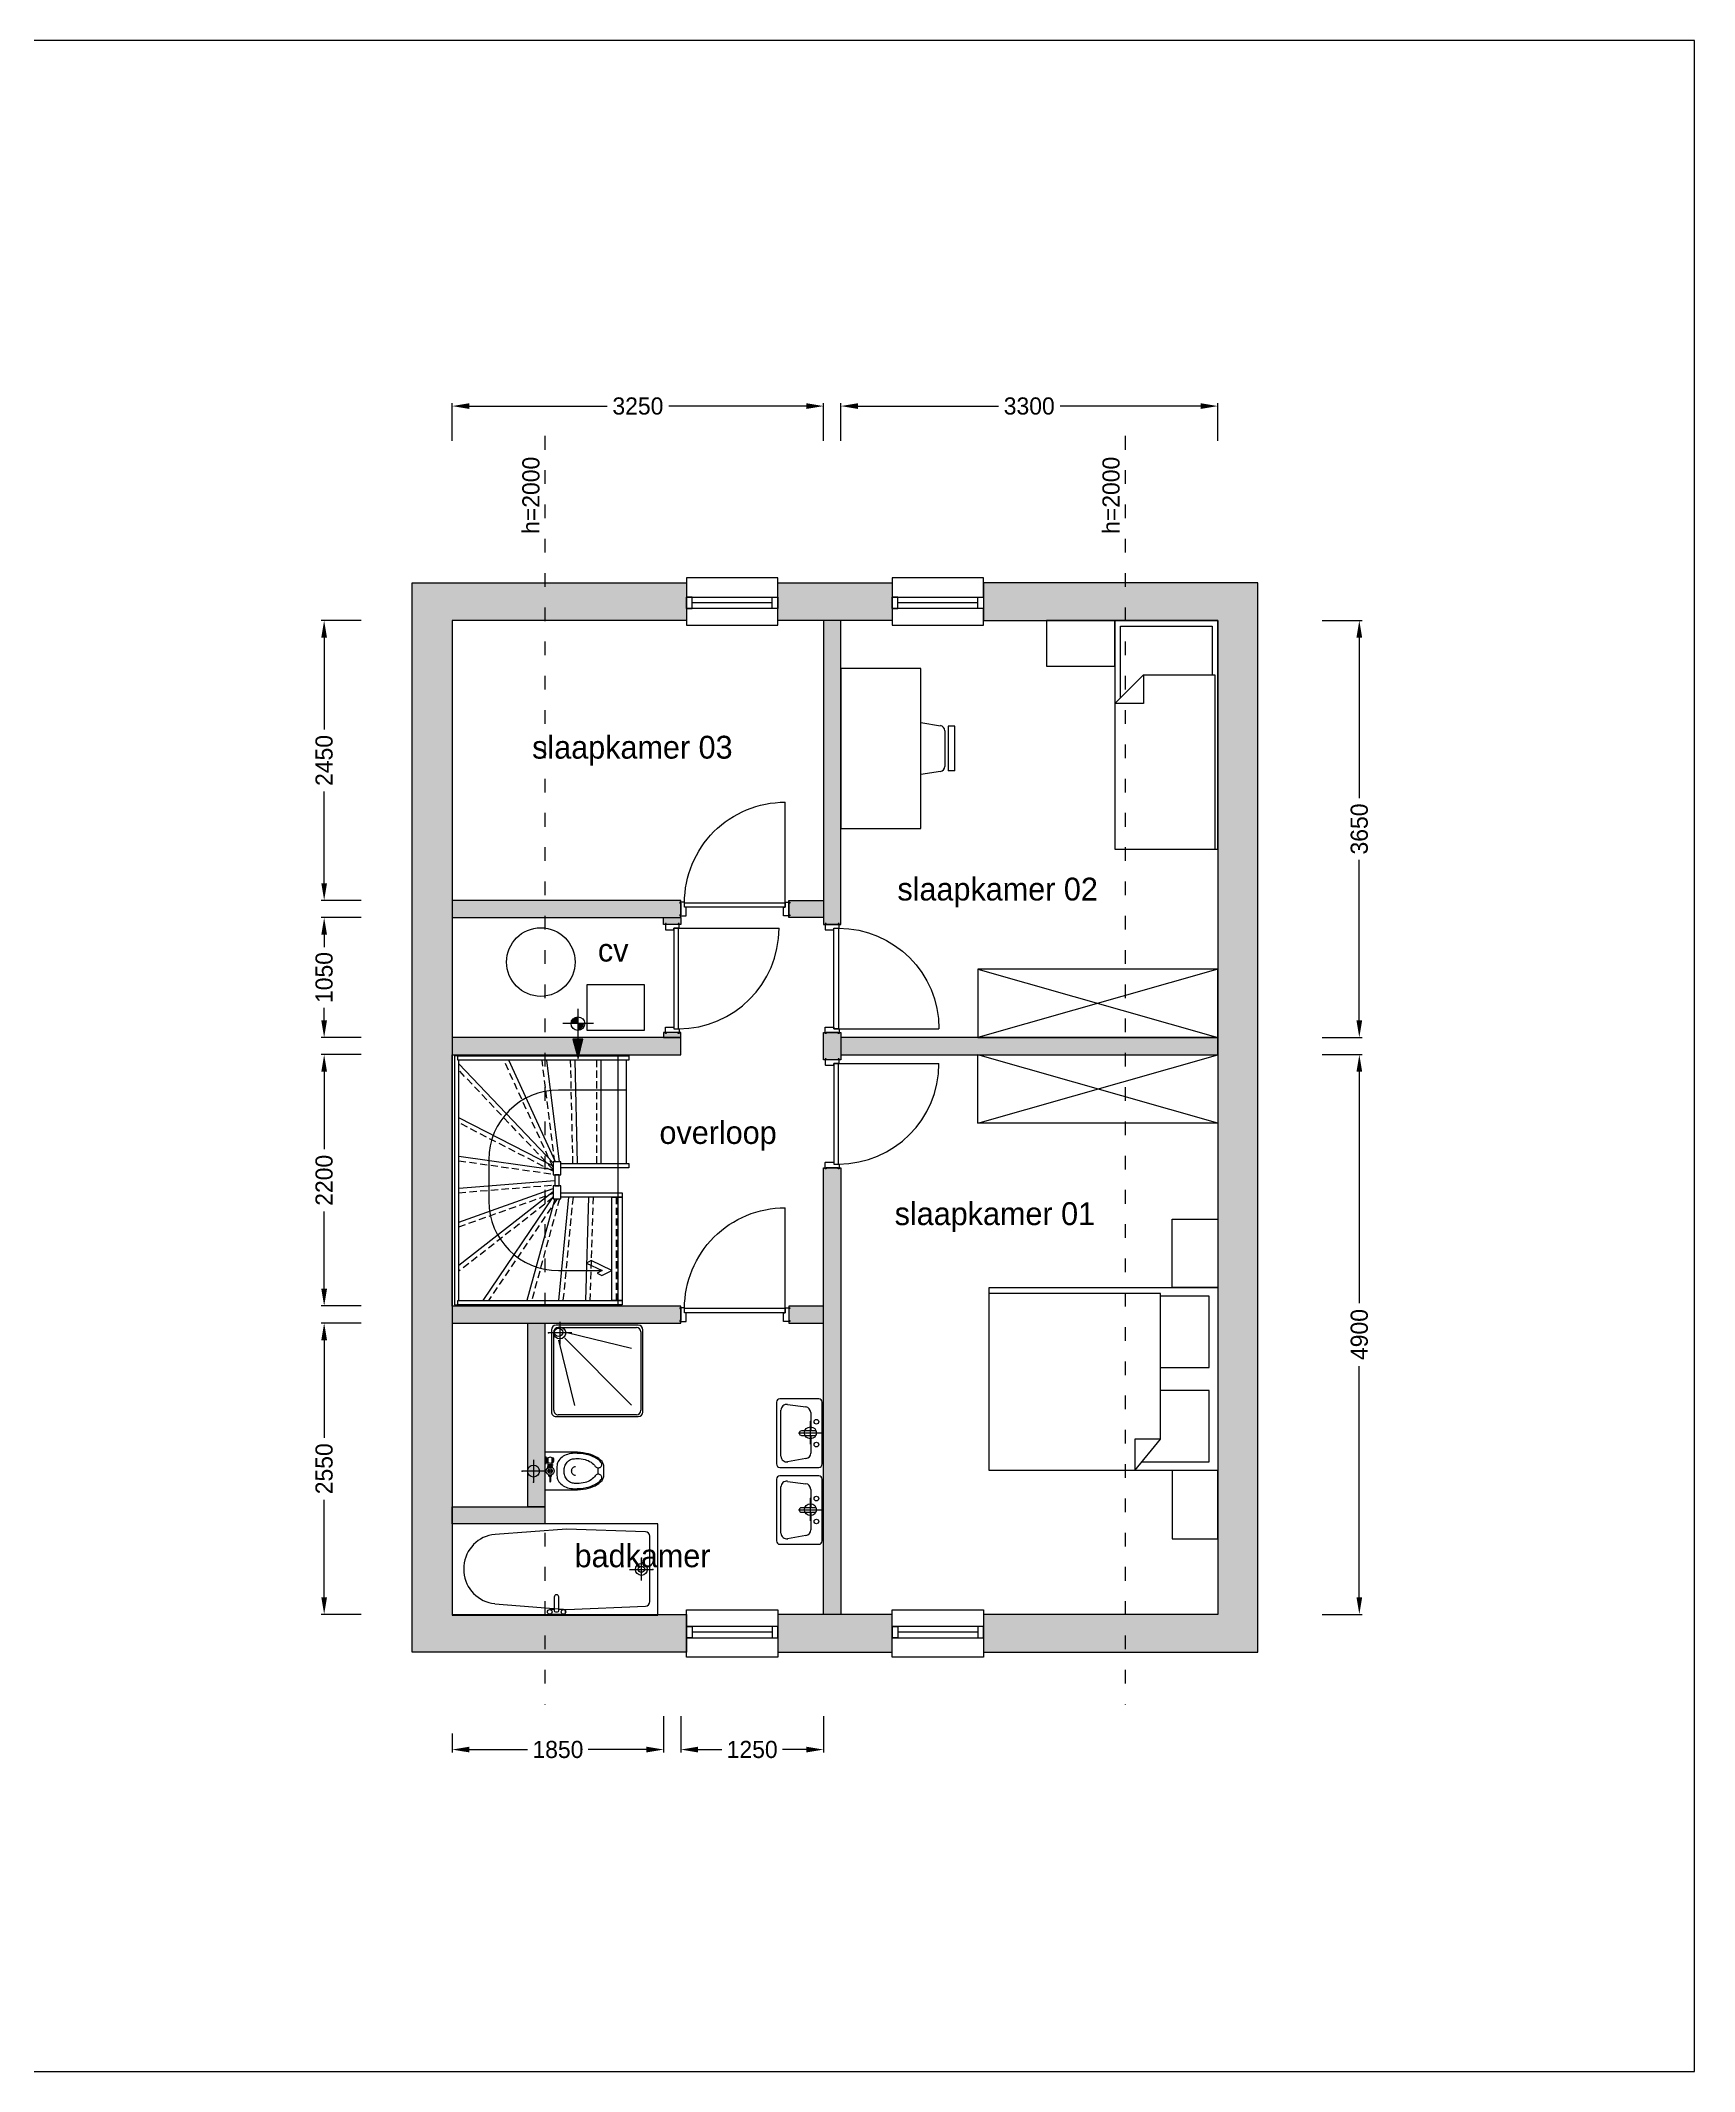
# Model space of a CAD drawing. Header units: millimetres. Extents: x 194362 to 347421, y -189721 to -131700.
# Drawn here: x 246427 to 260901, y -189721 to -171945 of the extents above; entities that cross this region are included whole.
import ezdxf

# ---------------------------------------------------------------- set-up
doc = ezdxf.new("R2010")
doc.units = ezdxf.units.MM
doc.linetypes.add('ACAD_ISO03W100', pattern=[30, 12, -18])
doc.linetypes.add('B0704', pattern=[3.75, 2.5, -1.25])
for name, color, linetype in [('26', 120, 'Continuous'), ('26A', 7, 'Continuous'), ('52', 4, 'Continuous'), ('AC24XI--_HOUT', 8, 'Continuous'), ('AI24XI--_HOUT', 1, 'Continuous'), ('AL$8A---_HULPLIJNEN', 150, 'Continuous'), ('binnendeurkozijn', 1, 'Continuous'), ('CONTROL_POINTS', 140, 'Continuous'), ('interieur', 5, 'Continuous'), ('KOZIJN', 1, 'Continuous'), ('MAATLIJN', 5, 'Continuous'), ('sanitair', 111, 'Continuous'), ('streep', 5, 'ACAD_ISO03W100'), ('text', 7, 'Continuous'), ('wand', 2, 'Continuous'), ('zicht', 5, 'Continuous')]:
    doc.layers.add(name, color=color, linetype=linetype)
doc.styles.add('maat-klein', font='LSANS.TTF', dxfattribs={"height": 150})
doc.styles.get("Standard").update_dxf_attribs({"font": 'LSANS.TTF', "height": 20})
doc.dimstyles.new('maat-klein', dxfattribs={"dimtxt": 2.5, "dimasz": 150, "dimexe": 25, "dimexo": 25, "dimgap": 25, "dimtad": 0, "dimdec": 4, "dimtxsty": 'maat-klein', "dimcen": 150, "dimclrd": 256, "dimclre": 256, "dimclrt": 256, "dimadec": 0, "dimazin": 1, "dimtfac": 1, "dimtdec": 4, "dimtmove": 0, "dimatfit": 3, "dimfxl": 1, "dimlwd": -1, "dimlwe": -1, "dimarcsym": 0})

# ---------------------------------------------------------------- blocks, each defined once
blk = doc.blocks.new('AU-710-BAZ')
at = {"layer": 'AC24XI--_HOUT'}
for p, q in [((-920, -320), (-1280, -320)), ((-1890, -930), (-1890, -1313)), ((-310, -1526), (-310, -930))]:
    blk.add_line(p, q, dxfattribs=at)
blk.add_lwpolyline([(-1912, -1267), (-1933, -1309), (-1890, -1398), (-1803, -1216), (-1824, -1174), (-1890, -1313), (-1912, -1267)], dxfattribs=at)
for centre, start, end in [((-1280, -930), 90, 180), ((-920, -930), 0, 90)]:
    blk.add_arc(centre, 610, start, end, dxfattribs=at)
at = {"layer": 'AI24XI--_HOUT', "linetype": 'Continuous'}
for points in [[(-48, -58), (-48, -48), (-10, -48), (-10, -20), (-2190, -20), (-2190, -48), (-2152, -48), (-2152, -58)], [(-2190, -48), (-2152, -48), (-2152, -1488), (-2190, -1488)], [(-10, -1546), (-48, -1546), (-48, -48), (-10, -48)], [(-1262, -950), (-1148, -950), (-1148, -883), (-1262, -883)], [(-1052, -950), (-938, -950), (-938, -883), (-1052, -883)], [(-1210, -1488), (-1248, -1488), (-1248, -950), (-1210, -950)], [(-1148, -936), (-1052, -936), (-1052, -898), (-1148, -898)], [(-990, -950), (-952, -950), (-952, -1546), (-990, -1546)], [(-2152, -1398), (-1248, -1398), (-1248, -1488), (-2152, -1488)]]:
    blk.add_lwpolyline(points, close=True, dxfattribs=at)
at = {"layer": 'AI24XI--_HOUT', "linetype": 'B0704', "ltscale": 25}
for points in [[(-1251, -883), (-1896, -58)], [(-1507, -58), (-1213, -883)], [(-1208, -58), (-1140, -898)], [(-928, -58), (-1045, -883)], [(-1021, -883), (-597, -58)], [(-1006, -883), (-137, -58)], [(-1262, -918), (-2152, -317)], [(-987, -883), (-48, -451)], [(-1262, -938), (-2152, -695)], [(-938, -898), (-48, -786)], [(-1248, -1057), (-2152, -969)], [(-952, -1056), (-48, -1036)], [(-2152, -1208), (-1248, -1235)], [(-952, -1264), (-48, -1264)], [(-2152, -1438), (-1248, -1438)], [(-2152, -1450), (-1248, -1450)]]:
    blk.add_lwpolyline(points, dxfattribs=at)
at = {"layer": 'AI24XI--_HOUT', "linetype": 'Continuous'}
for points in [[(-1200, -883), (-1845, -58)], [(-1465, -58), (-1170, -883)], [(-1168, -58), (-1100, -898)], [(-888, -58), (-1005, -883)], [(-976, -883), (-552, -58)], [(-948, -883), (-79, -58)], [(-1242, -883), (-2152, -269)], [(-938, -905), (-48, -495)], [(-1262, -897), (-2152, -654)], [(-938, -938), (-48, -827)], [(-1248, -1016), (-2152, -929)], [(-2152, -1168), (-1248, -1195)], [(-952, -1096), (-48, -1076)], [(-952, -1304), (-48, -1304)], [(-952, -1526), (-48, -1526)]]:
    blk.add_lwpolyline(points, dxfattribs=at)
at = {"layer": 'AL$8A---_HULPLIJNEN'}
blk.add_lwpolyline([(-2200, -1450), (-2200, 0), (0, 0), (0, -1450)], close=True, dxfattribs=at)
blk = doc.blocks.new('kozijn binnendeur120x56')
at = {"layer": 'binnendeurkozijn'}
blk.add_lwpolyline([(-8, 8), (-8, -46), (-6, -48), (65, -48), (67, -46), (67, -33), (110, -33), (112, -31), (112, 8), (104, 8), (104, 0), (0, 0), (0, 8)], close=True, dxfattribs=at)
blk = doc.blocks.new('kozijn-bd-dagm850')
at = {"layer": 'binnendeurkozijn'}
blk.add_line((55, -33), (935, -33), dxfattribs=at)
blk.add_lwpolyline([(15, -913), (55, -913), (55, -33), (15, -33)], close=True, dxfattribs=at)
blk.add_arc((55, -33), 880, 270, 0, dxfattribs=at)
blk.add_blockref('kozijn binnendeur120x56', (-52, 0))
at = {"xscale": -1, "rotation": 180}
blk.add_blockref('kozijn binnendeur120x56', (-52, -946), dxfattribs=at)
blk = doc.blocks.new('AFVOER')
at = {"layer": '52'}
for p, q in [((-98, 0), (98, 0)), ((-1, 104), (-1, -99))]:
    blk.add_line(p, q, dxfattribs=at)
blk.add_circle((0, 0), 52, dxfattribs=at)
at = {"layer": 'CONTROL_POINTS'}
for p in [(0, 0), (98, 0), (-1, -99)]:
    blk.add_point(p, dxfattribs=at)
blk = doc.blocks.new('74DOUCHE')
at = {"layer": '26'}
for p, q in [((12, 765), (12, 45)), ((31, 65), (31, 748)), ((772, 805), (52, 805)), ((71, 788), (756, 788)), ((796, 748), (796, 65)), ((812, 45), (812, 765)), ((76, 143), (212, 707)), ((124, 121), (711, 707)), ((143, 66), (714, 207)), ((52, 5), (772, 5)), ((756, 25), (71, 25))]:
    blk.add_line(p, q, dxfattribs=at)
blk.add_circle((74, 67), 36.3, dxfattribs=at)
for centre, start, end in [((52, 765), 90, 180), ((71, 748), 90, 180), ((756, 748), 0, 90), ((772, 765), 0, 90), ((52, 45), 180, 270), ((71, 65), 180, 270), ((756, 65), 270, 0), ((772, 45), 270, 0)]:
    blk.add_arc(centre, 40, start, end, dxfattribs=at)
at = {"layer": '26A'}
blk.add_blockref('AFVOER', (79, 78), dxfattribs=at)
blk = doc.blocks.new('74WASBAK')
at = {"layer": '26'}
for p, q in [((0, 371), (0, 31)), ((570, 401), (30, 401)), ((98, 361), (502, 361)), ((600, 31), (600, 371)), ((77, 143), (49, 303)), ((280, 181), (280, 61)), ((302, 201), (300, 201)), ((320, 61), (320, 183)), ((551, 305), (530, 145)), ((30, 1), (570, 1)), ((280, 101), (126, 101)), ((290, 51), (310, 51)), ((481, 101), (320, 101))]:
    blk.add_line(p, q, dxfattribs=at)
for centre in [(200, 51), (400, 51)]:
    blk.add_circle(centre, 20, dxfattribs=at)
for centre, radius, start, end in [((30, 371), 30, 90, 180), ((98, 311), 50, 90, 189.9102), ((502, 311), 50, 352.5549, 90), ((570, 371), 30, 0, 90), ((300, 181), 20, 90, 180), ((302, 183), 18, 0, 90), ((30, 31), 30, 180, 270), ((126, 151), 50, 189.9102, 270), ((290, 61), 10, 180, 270), ((310, 61), 10, 270, 0), ((481, 151), 50, 270, 352.5549), ((570, 31), 30, 270, 0)]:
    blk.add_arc(centre, radius, start, end, dxfattribs=at)
at = {"layer": '26A'}
blk.add_blockref('AFVOER', (303, 103), dxfattribs=at)
blk = doc.blocks.new('74BAD')
at = {"layer": '26'}
for p, q in [((806, 1800), (6, 1800)), ((6, 1800), (6, 0)), ((806, 0), (806, 1800)), ((406, 1700), (383, 1699)), ((437, 1698), (406, 1700)), ((107, 1429), (55, 801)), ((760, 801), (714, 1425)), ((16, 948), (16, 826)), ((35, 898), (35, 878)), ((165, 908), (45, 908)), ((56, 908), (56, 948)), ((45, 868), (167, 868)), ((55, 801), (86, 110)), ((56, 828), (56, 868)), ((185, 886), (185, 888)), ((737, 110), (760, 801)), ((6, 0), (806, 0)), ((126, 71), (697, 71))]:
    blk.add_line(p, q, dxfattribs=at)
for centre, radius in [((35, 947), 20), ((35, 827), 20), ((408, 145), 28.2)]:
    blk.add_circle(centre, radius, dxfattribs=at)
for centre, radius, start, end in [((406, 1399), 300, 94.2679, 174.3542), ((415, 1399), 300, 5.0579, 85.894), ((45, 898), 10, 90, 180), ((165, 888), 20, 0, 90), ((34, 826), 18, 180, 270), ((45, 878), 10, 180, 270), ((36, 828), 20, 270, 360), ((167, 886), 18, 270, 0), ((126, 111), 40, 182.5279, 270), ((697, 111), 40, 270, 358.072)]:
    blk.add_arc(centre, radius, start, end, dxfattribs=at)
at = {"layer": '26A'}
blk.add_blockref('AFVOER', (407, 145), dxfattribs=at)
blk = doc.blocks.new('FVALV1-P')
for p, q in [((-2.38, 0.12), (-4.62, 0.12)), ((-2.26, 0.62), (-2.26, -0.62)), ((-2.26, 0.62), (-1.64, 0.62)), ((1.44, 0.99), (1.92, 0.99)), ((1.92, 0.99), (1.92, -0.99)), ((1.92, 0.87), (2.42, 0.87)), ((2.92, 0.99), (2.42, 0.99)), ((2.42, 0.99), (2.42, -0.99)), ((2.92, 0), (2.42, 0)), ((2.92, 0.99), (2.92, -0.99)), ((2.92, 0.87), (5.75, 0.87)), ((6.25, 2.25), (3.25, 2.25)), ((3.25, 2.25), (3.25, 1.75)), ((3.75, 1.61), (3.75, 0.87)), ((3.88, 1.58), (3.88, 1.12)), ((4, 0.99), (4.5, 0.99)), ((4.62, 1.5), (4.62, 1.12)), ((4.88, 1.5), (4.88, 1.12)), ((5, 0.99), (5.5, 0.99)), ((5.62, 1.58), (5.62, 1.12)), ((5.75, 1.61), (5.75, 0.87)), ((6.25, 2.25), (6.25, 1.75)), ((-2.38, -0.13), (-4.62, -0.13)), ((-2.26, -0.62), (-1.64, -0.62)), ((1.44, -0.99), (1.92, -0.99)), ((1.92, -0.87), (2.42, -0.87)), ((2.92, -0.99), (2.42, -0.99)), ((2.92, -0.87), (5.75, -0.87)), ((3.75, -0.87), (3.75, -1.37)), ((3.88, -1.24), (3.88, -1.43)), ((4, -1.12), (4.5, -1.12)), ((4.62, -1.24), (4.62, -1.61)), ((4.88, -1.24), (4.88, -1.61)), ((5, -1.12), (5.5, -1.12)), ((5.62, -1.24), (5.62, -1.43)), ((5.75, -0.87), (5.75, -1.37))]:
    blk.add_line(p, q)
blk.add_lwpolyline([(1, 0), (0.5, 0.87), (-0.5, 0.87), (-1, 0), (-0.5, -0.87), (0.5, -0.87)], close=True)
for radius in [1.75, 1, 0.342]:
    blk.add_circle((0, 0), radius)
for centre, radius, start, end in [((-4.62, 0), 0.125, 90, 270), ((-2.38, 0.25), 0.125, 270, 0), ((4.75, 6.13), 4.63, 251.07536, 288.92464), ((5.12, 0), 1.63, 147.79577, 212.20423), ((4, 1.12), 0.125, 180, 270), ((4.5, 1.12), 0.125, 270, 0), ((5, 1.12), 0.125, 180, 270), ((5.5, 1.12), 0.125, 270, 0), ((4.38, 0), 1.62, 327.79517, 32.20483), ((-2.38, -0.25), 0.125, 0, 90), ((4.75, 0.51), 2.12, 241.92751, 298.07249), ((4, -1.24), 0.125, 90, 180), ((4.5, -1.24), 0.125, 0, 90), ((5, -1.24), 0.125, 90, 180), ((5.5, -1.24), 0.125, 0, 90)]:
    blk.add_arc(centre, radius, start, end)
blk = doc.blocks.new('WC-F1-P')
blk.add_line((-1.35, -23.32), (1.35, -23.32))
for points in [[(-8.25, -12.88, 0.049648), (-7.73, -18.09, 0.06346), (-6.42, -21.98, 0.103485), (-4.1, -24.97, 0.178458), (-2, -25.75), (2, -25.75, 0.178458), (4.1, -24.97, 0.103485), (6.42, -21.98, 0.06346), (7.73, -18.09, 0.049648), (8.25, -12.88), (8.25, 0), (-8.25, 0)], [(3.78, -24.59, 0.103485), (5.97, -21.76, 0.06346), (7.24, -17.99, 0.049648), (7.75, -12.88, 0.075858), (7.29, -9.87, 0.086069), (6.07, -7.49, 0.105985), (4.11, -5.79, 0.126201), (2, -5.25), (-2, -5.25, 0.126201), (-4.11, -5.79, 0.105985), (-6.07, -7.49, 0.086069), (-7.29, -9.87, 0.075858), (-7.75, -12.88, 0.049648), (-7.24, -17.99, 0.06346), (-5.97, -21.76, 0.103485), (-3.78, -24.59, 0.097511), (-3.21, -24.83, 0.09808), (-2.6, -24.84, 0.098895), (-2.04, -24.61, 0.099479), (-1.61, -24.18, 0.099479), (-1.38, -23.62, 0.098895), (-1.38, -23.01, 0.09808), (-1.62, -22.45, 0.097511), (-2.05, -22.02, -0.102445), (-3.86, -20.17, -0.077884), (-5.02, -17.55, -0.065096), (-5.46, -14.15, -0.024284), (-5.4, -12.88, -0.115331), (-5.01, -11.19, -0.103946), (-3.82, -9.68, -0.091071), (-2.11, -8.71, -0.083675), (0, -8.35, -0.083675), (2.11, -8.71, -0.091071), (3.82, -9.68, -0.103946), (5.01, -11.19, -0.115331), (5.4, -12.88, -0.024284), (5.46, -14.15, -0.065096), (5.02, -17.55, -0.077884), (3.86, -20.17, -0.102445), (2.05, -22.02, 0.097511), (1.62, -22.45, 0.09808), (1.38, -23.01, 0.098895), (1.38, -23.62, 0.099479), (1.61, -24.18, 0.099479), (2.04, -24.61, 0.098895), (2.6, -24.84, 0.09808), (3.21, -24.83, 0.097511)]]:
    blk.add_lwpolyline(points, format="xyb", close=True)
blk.add_lwpolyline([(-2, -13.44, -0.111064), (-1.85, -12.78, -0.102841), (-1.41, -12.2, -0.093011), (-0.78, -11.83, -0.087082), (0, -11.69, -0.087082), (0.78, -11.83, -0.093011), (1.41, -12.2, -0.102841), (1.85, -12.78, -0.111064), (2, -13.44, -0.111064)], format="xyb")
blk.add_circle((0, -2.3), 1)
blk = doc.blocks.new('74-toilet3')
blk.add_blockref('AFVOER', (1, -100))
at = {"layer": 'sanitair', "xscale": 20, "yscale": 20, "zscale": 20, "rotation": 180}
for name, p in [('WC-F1-P', (0, 0)), ('FVALV1-P', (0, 46))]:
    blk.add_blockref(name, p, dxfattribs=at)
blk = doc.blocks.new('UITVOER')
at = {"color": 4, "const_width": 44.8}
for points in [[(-18, 1, 0.004124), (-18, 1, 1)], [(-18, 1, 0.412791), (4, -22, 1)], [(27, 1, 0.41081), (4, 23, 1)]]:
    blk.add_lwpolyline(points, format="xyb", dxfattribs=at)
blk.add_solid([(119, 37), (258, 4), (119, -34)])
at = {"layer": '26', "color": 4}
for p, q in [((-103, 1), (113, 1)), ((4, 116), (4, -108)), ((119, 38), (119, -35)), ((260, 4), (119, 38)), ((119, -35), (260, 4))]:
    blk.add_line(p, q, dxfattribs=at)
blk.add_circle((5, 1), 49.5, dxfattribs=at)
blk = doc.blocks.new('74CV')
at = {"layer": '26'}
blk.add_lwpolyline([(400, 500), (400, 0), (0, 0), (0, 500)], close=True, dxfattribs=at)
at = {"xscale": 1.2, "yscale": 1.2, "zscale": 1.2, "rotation": 180}
blk.add_blockref('UITVOER', (65, 581), dxfattribs=at)
blk = doc.blocks.new('2pers-bed')
at = {"layer": 'interieur'}
for p, q in [((0, 0), (0, -2000)), ((0, 0), (0, -2000)), ((1600, 0), (0, 0)), ((1600, 0), (0, 0)), ((1600, -2000), (1600, 0)), ((1600, -2000), (1600, 0)), ((75, -664), (75, -75)), ((75, -75), (700, -75)), ((700, -75), (700, -500)), ((900, -75), (1525, -75)), ((900, -500), (900, -75)), ((1525, -75), (1525, -500)), ((0, -725), (275, -500)), ((275, -500), (1550, -500)), ((275, -500), (275, -725)), ((700, -500), (900, -500)), ((1550, -500), (1550, -2000)), ((275, -725), (0, -725)), ((0, -2000), (1600, -2000)), ((0, -2000), (1600, -2000))]:
    blk.add_line(p, q, dxfattribs=at)
blk = doc.blocks.new('*D111')
at = {"layer": 'Defpoints', "color": 0, "transparency": 16777216}
for p in [(253280, -175144), (250030, -175474), (253280, -175474)]:
    blk.add_point(p, dxfattribs=at)
at = {"layer": 'MAATLIJN', "transparency": 16777216}
for p, q in [((250030, -175449), (250030, -175119)), ((250180, -175144), (251385, -175144)), ((253130, -175144), (251926, -175144)), ((253280, -175449), (253280, -175119))]:
    blk.add_line(p, q, dxfattribs=at)
for points in [[(250180, -175119), (250180, -175169), (250030, -175144)], [(253130, -175119), (253130, -175169), (253280, -175144)]]:
    blk.add_solid(points, dxfattribs=at)
at = {"layer": 'MAATLIJN', "transparency": 16777216, "insert": (251655, -175144), "char_height": 150, "attachment_point": 5, "style": 'maat-klein'}
blk.add_mtext('3250', dxfattribs=at)
blk = doc.blocks.new('*D112')
at = {"layer": 'Defpoints', "color": 0, "transparency": 16777216}
for p in [(256730, -175144), (253430, -175474), (256730, -175474)]:
    blk.add_point(p, dxfattribs=at)
at = {"layer": 'MAATLIJN', "transparency": 16777216}
for p, q in [((253430, -175449), (253430, -175119)), ((253580, -175144), (254810, -175144)), ((256580, -175144), (255351, -175144)), ((256730, -175449), (256730, -175119))]:
    blk.add_line(p, q, dxfattribs=at)
for points in [[(253580, -175119), (253580, -175169), (253430, -175144)], [(256580, -175119), (256580, -175169), (256730, -175144)]]:
    blk.add_solid(points, dxfattribs=at)
at = {"layer": 'MAATLIJN', "transparency": 16777216, "insert": (255080, -175144), "char_height": 150, "attachment_point": 5, "style": 'maat-klein'}
blk.add_mtext('3300', dxfattribs=at)
blk = doc.blocks.new('*D113')
at = {"layer": 'Defpoints', "color": 0, "transparency": 16777216}
for p in [(249259, -177021), (248909, -179471), (249259, -179471)]:
    blk.add_point(p, dxfattribs=at)
at = {"layer": 'MAATLIJN', "transparency": 16777216}
for p, q in [((249234, -177021), (248884, -177021)), ((248909, -177171), (248909, -177974)), ((248909, -179321), (248909, -178519)), ((249234, -179471), (248884, -179471))]:
    blk.add_line(p, q, dxfattribs=at)
for points in [[(248884, -177171), (248934, -177171), (248909, -177021)], [(248884, -179321), (248934, -179321), (248909, -179471)]]:
    blk.add_solid(points, dxfattribs=at)
at = {"layer": 'MAATLIJN', "transparency": 16777216, "insert": (248909, -178246), "char_height": 150, "attachment_point": 5, "rotation": 90, "style": 'maat-klein'}
blk.add_mtext('2450', dxfattribs=at)
blk = doc.blocks.new('*D114')
at = {"layer": 'Defpoints', "color": 0, "transparency": 16777216}
for p in [(249259, -180821), (248909, -183021), (249259, -183021)]:
    blk.add_point(p, dxfattribs=at)
at = {"layer": 'MAATLIJN', "transparency": 16777216}
for p, q in [((249234, -180821), (248884, -180821)), ((248909, -180971), (248909, -181649)), ((248909, -182871), (248909, -182194)), ((249234, -183021), (248884, -183021))]:
    blk.add_line(p, q, dxfattribs=at)
for points in [[(248884, -180971), (248934, -180971), (248909, -180821)], [(248884, -182871), (248934, -182871), (248909, -183021)]]:
    blk.add_solid(points, dxfattribs=at)
at = {"layer": 'MAATLIJN', "transparency": 16777216, "insert": (248909, -181921), "char_height": 150, "attachment_point": 5, "rotation": 90, "style": 'maat-klein'}
blk.add_mtext('2200', dxfattribs=at)
blk = doc.blocks.new('*D115')
at = {"layer": 'Defpoints', "color": 0, "transparency": 16777216}
for p in [(249259, -183171), (248909, -185721), (249259, -185721)]:
    blk.add_point(p, dxfattribs=at)
at = {"layer": 'MAATLIJN', "transparency": 16777216}
for p, q in [((249234, -183171), (248884, -183171)), ((248909, -183321), (248909, -184174)), ((248909, -185571), (248909, -184719)), ((249234, -185721), (248884, -185721))]:
    blk.add_line(p, q, dxfattribs=at)
for points in [[(248884, -183321), (248934, -183321), (248909, -183171)], [(248884, -185571), (248934, -185571), (248909, -185721)]]:
    blk.add_solid(points, dxfattribs=at)
at = {"layer": 'MAATLIJN', "transparency": 16777216, "insert": (248909, -184446), "char_height": 150, "attachment_point": 5, "rotation": 90, "style": 'maat-klein'}
blk.add_mtext('2550', dxfattribs=at)
blk = doc.blocks.new('*D116')
at = {"layer": 'Defpoints', "color": 0, "transparency": 16777216}
for p in [(257619, -177021), (257619, -180671), (257969, -180671)]:
    blk.add_point(p, dxfattribs=at)
at = {"layer": 'MAATLIJN', "transparency": 16777216}
for p, q in [((257644, -177021), (257994, -177021)), ((257969, -177171), (257969, -178576)), ((257969, -180521), (257969, -179117)), ((257644, -180671), (257994, -180671))]:
    blk.add_line(p, q, dxfattribs=at)
for points in [[(257944, -177171), (257994, -177171), (257969, -177021)], [(257944, -180521), (257994, -180521), (257969, -180671)]]:
    blk.add_solid(points, dxfattribs=at)
at = {"layer": 'MAATLIJN', "transparency": 16777216, "insert": (257969, -178846), "char_height": 150, "attachment_point": 5, "rotation": 90, "style": 'maat-klein'}
blk.add_mtext('3650', dxfattribs=at)
blk = doc.blocks.new('*D117')
at = {"layer": 'Defpoints', "color": 0, "transparency": 16777216}
for p in [(257619, -180821), (257619, -185721), (257969, -185721)]:
    blk.add_point(p, dxfattribs=at)
at = {"layer": 'MAATLIJN', "transparency": 16777216}
for p, q in [((257644, -180821), (257994, -180821)), ((257969, -180971), (257969, -182996)), ((257969, -185571), (257969, -183547)), ((257644, -185721), (257994, -185721))]:
    blk.add_line(p, q, dxfattribs=at)
for points in [[(257944, -180971), (257994, -180971), (257969, -180821)], [(257944, -185571), (257994, -185571), (257969, -185721)]]:
    blk.add_solid(points, dxfattribs=at)
at = {"layer": 'MAATLIJN', "transparency": 16777216, "insert": (257969, -183271), "char_height": 150, "attachment_point": 5, "rotation": 90, "style": 'maat-klein'}
blk.add_mtext('4900', dxfattribs=at)
blk = doc.blocks.new('*D118')
at = {"layer": 'Defpoints', "color": 0, "transparency": 16777216}
for p in [(252030, -186587), (253280, -186587), (252030, -186904)]:
    blk.add_point(p, dxfattribs=at)
at = {"layer": 'MAATLIJN', "transparency": 16777216}
for p, q in [((252030, -186612), (252030, -186929)), ((253280, -186612), (253280, -186929)), ((252180, -186904), (252389, -186904)), ((253130, -186904), (252921, -186904))]:
    blk.add_line(p, q, dxfattribs=at)
for points in [[(252180, -186879), (252180, -186929), (252030, -186904)], [(253130, -186879), (253130, -186929), (253280, -186904)]]:
    blk.add_solid(points, dxfattribs=at)
at = {"layer": 'MAATLIJN', "transparency": 16777216, "insert": (252655, -186904), "char_height": 150, "attachment_point": 5, "style": 'maat-klein'}
blk.add_mtext('1250', dxfattribs=at)
blk = doc.blocks.new('*D119')
at = {"layer": 'Defpoints', "color": 0, "transparency": 16777216}
for p in [(251880, -186587), (250030, -186737), (250030, -186904)]:
    blk.add_point(p, dxfattribs=at)
at = {"layer": 'MAATLIJN', "transparency": 16777216}
for p, q in [((251880, -186612), (251880, -186929)), ((250030, -186762), (250030, -186929)), ((250180, -186904), (250689, -186904)), ((251730, -186904), (251221, -186904))]:
    blk.add_line(p, q, dxfattribs=at)
for points in [[(250180, -186879), (250180, -186929), (250030, -186904)], [(251730, -186879), (251730, -186929), (251880, -186904)]]:
    blk.add_solid(points, dxfattribs=at)
at = {"layer": 'MAATLIJN', "transparency": 16777216, "insert": (250955, -186904), "char_height": 150, "attachment_point": 5, "style": 'maat-klein'}
blk.add_mtext('1850', dxfattribs=at)
blk = doc.blocks.new('*D120')
at = {"layer": 'Defpoints', "color": 0, "transparency": 16777216}
for p in [(249259, -179621), (248909, -180671), (249259, -180671)]:
    blk.add_point(p, dxfattribs=at)
at = {"layer": 'MAATLIJN', "transparency": 16777216}
for p, q in [((249234, -179621), (248884, -179621)), ((248909, -179771), (248909, -179881)), ((248909, -180521), (248909, -180412)), ((249234, -180671), (248884, -180671))]:
    blk.add_line(p, q, dxfattribs=at)
for points in [[(248884, -179771), (248934, -179771), (248909, -179621)], [(248884, -180521), (248934, -180521), (248909, -180671)]]:
    blk.add_solid(points, dxfattribs=at)
at = {"layer": 'MAATLIJN', "transparency": 16777216, "insert": (248909, -180146), "char_height": 150, "attachment_point": 5, "rotation": 90, "style": 'maat-klein'}
blk.add_mtext('1050', dxfattribs=at)
blk = doc.blocks.new('1pers-bed')
at = {"layer": 'interieur'}
for p, q in [((0, 0), (0, -2000)), ((0, 0), (0, -2000)), ((900, 0), (0, 0)), ((900, 0), (0, 0)), ((900, -2000), (900, 0)), ((900, -2000), (900, 0)), ((50, -50), (850, -50)), ((50, -675), (50, -50)), ((850, -50), (850, -475)), ((0, -725), (250, -475)), ((250, -475), (875, -475)), ((250, -475), (250, -725)), ((875, -475), (875, -2000)), ((250, -725), (0, -725)), ((0, -2000), (900, -2000)), ((0, -2000), (900, -2000))]:
    blk.add_line(p, q, dxfattribs=at)
blk = doc.blocks.new('stoel1a')
at = {"layer": 'interieur'}
for p, q in [((423, 300), (33, 300)), ((33, 300), (33, 240)), ((33, 240), (423, 240)), ((72, 210), (384, 210)), ((423, 300), (423, 240)), ((0, 0), (28, 172)), ((428, 172), (456, 0))]:
    blk.add_line(p, q, dxfattribs=at)
for centre, start, end in [((72, 165), 90, 170.8898), ((384, 165), 9.1102, 90)]:
    blk.add_arc(centre, 45, start, end, dxfattribs=at)

msp = doc.modelspace()

# ---------------------------------------------------------------- hatches: boundary and pattern name
at = {"layer": 'wand'}
h = msp.add_hatch(color=256, dxfattribs=at)
h.dxf.hatch_style = 1
h.paths.add_polyline_path([(254680.07883, -185721.39181), (254680.07883, -186051.39181), (257080.07883, -186051.39181), (257080.07883, -176691.39181), (254680.07883, -176691.39181), (254680.07883, -177021.39181), (256730.07883, -177021.39181), (256730.07883, -185721.39181)])
h.paths.add_polyline_path([(252880.07883, -186051.39181), (253880.07883, -186051.39181), (253880.07883, -185721.39181), (252880.07883, -185721.39181)])
h.paths.add_polyline_path([(252080.07883, -185721.39181), (252080.07883, -186051.39181), (249680.07883, -186051.39181), (249680.07883, -176691.39181), (252080.07883, -176691.39181), (252080.07883, -177021.39181), (250030.07883, -177021.39181), (250030.07883, -185721.39181)])
h.paths.add_polyline_path([(252880.07883, -176691.39181), (253880.07883, -176691.39181), (253880.07883, -177021.39181), (252880.07883, -177021.39181)])
h = msp.add_hatch(color=256, dxfattribs=at)
h.dxf.hatch_style = 1
h.paths.add_polyline_path([(253280.07883, -179621.39181), (252976.07883, -179621.39181), (252976.07883, -179471.39181), (253280.07883, -179471.39181)])
h.paths.add_polyline_path([(253430.07883, -179681.39181), (253430.07883, -177021.39181), (253280.07883, -177021.39181), (253280.07883, -179681.39181)])
h.paths.add_polyline_path([(250030.07883, -179621.39181), (252030.07883, -179621.39181), (252030.07883, -179471.39181), (250030.07883, -179471.39181)])
h.paths.add_polyline_path([(252030.07883, -179621.39181), (252030.07883, -179681.39173), (251880.07883, -179681.39173), (251880.07883, -179621.39181)])
h.paths.add_polyline_path([(252030.07883, -180671.39181), (252030.07883, -180627.39173), (251880.07883, -180627.39173), (251880.07883, -180671.39181)])
h.paths.add_polyline_path([(252030.07883, -180671.39181), (251880.07883, -180671.39181)], flags=17)
h.paths.add_polyline_path([(250030.07883, -180821.39181), (252030.07883, -180821.39181), (252030.07883, -180671.39181), (250030.07883, -180671.39181)])
h.paths.add_polyline_path([(250030.07883, -183171.39181), (252030.07883, -183171.39181), (252030.07883, -183021.39181), (250030.07883, -183021.39181)])
h.paths.add_polyline_path([(250841.33422, -183171.39181), (250841.33422, -184777.81434), (250691.33422, -184777.81434), (250691.33422, -183171.39181)])
h.paths.add_polyline_path([(250030.07883, -184777.81434), (250841.33422, -184777.81434), (250841.33422, -184927.81434), (250030.07883, -184927.81434)])
h.paths.add_polyline_path([(253280.07883, -183021.39181), (252976.07883, -183021.39181), (252976.07883, -183171.39181), (253280.07883, -183171.39181)])
h.paths.add_polyline_path([(253430.07883, -181811.39181), (253430.07883, -185721.39181), (253280.07883, -185721.39181), (253280.07883, -181811.39181)])
h.paths.add_polyline_path([(253430.07883, -180821.39181), (256730.07883, -180821.39181), (256730.07883, -180671.39181), (253430.07883, -180671.39181)])
h.paths.add_polyline_path([(253430.07883, -180627.39181), (253430.07883, -180865.39181), (253280.07883, -180865.39181), (253280.07883, -180627.39181)])

# ---------------------------------------------------------------- linework, layer by layer
msp.add_lwpolyline([(229907.73406, -189720.98102), (260901.41777, -189720.98102), (260901.41777, -171944.86583), (229907.73406, -171944.86583)], close=True)
at = {"layer": '26'}
msp.add_circle((250805.30728, -180010.70794), 300, dxfattribs=at)
at = {"layer": 'interieur'}
for p, q in [((254630.07883, -180071.39181), (256730.07883, -180671.39181)), ((256730.07883, -180071.39181), (254630.07883, -180671.39181)), ((254630.07883, -181421.39181), (256730.07883, -180821.39181)), ((256730.07883, -181421.39181), (254630.07883, -180821.39181))]:
    msp.add_line(p, q, dxfattribs=at)
for points in [[(255230.07883, -177021.39181), (255230.07883, -177421.39181), (255830.07883, -177421.39181), (255830.07883, -177021.39181)], [(253430.07883, -178841.45349), (254130.07883, -178841.45349), (254130.07883, -177441.45349), (253430.07883, -177441.45349)], [(254630.07883, -180671.39181), (256730.07883, -180671.39181), (256730.07883, -180071.39181), (254630.07883, -180071.39181)], [(254630.07883, -180821.39181), (256730.07883, -180821.39181), (256730.07883, -181421.39181), (254630.07883, -181421.39181)], [(256330.07883, -182260.64873), (256730.07883, -182260.64873), (256730.07883, -182860.64873), (256330.07883, -182860.64873)], [(256330.07883, -185060.64873), (256730.07883, -185060.64873), (256730.07883, -184460.64873), (256330.07883, -184460.64873)]]:
    msp.add_lwpolyline(points, close=True, dxfattribs=at)
at = {"layer": 'KOZIJN'}
for p, q in [((252830.07883, -176866.39181), (252130.07883, -176866.39181)), ((254630.07883, -176866.39181), (253930.07883, -176866.39181)), ((252830.07883, -185876.39181), (252130.07883, -185876.39181)), ((254630.07883, -185876.39181), (253930.07883, -185876.39181))]:
    msp.add_line(p, q, dxfattribs=at)
for points in [[(252880.07883, -176916.39181), (252080.07883, -176916.39181), (252080.07883, -176816.39181), (252880.07883, -176816.39181)], [(252080.07883, -176916.39181), (252130.07883, -176916.39181), (252130.07883, -176816.39181), (252080.07883, -176816.39181)], [(252880.07883, -176916.39181), (252830.07883, -176916.39181), (252830.07883, -176816.39181), (252880.07883, -176816.39181)], [(254680.07883, -176916.39181), (253880.07883, -176916.39181), (253880.07883, -176816.39181), (254680.07883, -176816.39181)], [(253880.07883, -176916.39181), (253930.07883, -176916.39181), (253930.07883, -176816.39181), (253880.07883, -176816.39181)], [(254680.07883, -176916.39181), (254630.07883, -176916.39181), (254630.07883, -176816.39181), (254680.07883, -176816.39181)], [(252880.07883, -185826.39181), (252080.07883, -185826.39181), (252080.07883, -185926.39181), (252880.07883, -185926.39181)], [(252080.07883, -185826.39181), (252130.07883, -185826.39181), (252130.07883, -185926.39181), (252080.07883, -185926.39181)], [(252880.07883, -185826.39181), (252830.07883, -185826.39181), (252830.07883, -185926.39181), (252880.07883, -185926.39181)], [(254680.07883, -185826.39181), (253880.07883, -185826.39181), (253880.07883, -185926.39181), (254680.07883, -185926.39181)], [(253880.07883, -185826.39181), (253930.07883, -185826.39181), (253930.07883, -185926.39181), (253880.07883, -185926.39181)], [(254680.07883, -185826.39181), (254630.07883, -185826.39181), (254630.07883, -185926.39181), (254680.07883, -185926.39181)]]:
    msp.add_lwpolyline(points, close=True, dxfattribs=at)
at = {"layer": 'streep', "ltscale": 10}
for p, q in [((250841.33422, -175405.69258), (250841.33422, -186509.19568)), ((255918.82343, -175405.69258), (255918.82343, -186509.19568))]:
    msp.add_line(p, q, dxfattribs=at)
at = {"layer": 'wand'}
for points in [[(252080.07883, -185721.39181), (252080.07883, -186051.39181), (249680.07883, -186051.39181), (249680.07883, -176691.39181), (252080.07883, -176691.39181), (252080.07883, -177021.39181), (250030.07883, -177021.39181), (250030.07883, -185721.39181)], [(252880.07883, -176691.39181), (253880.07883, -176691.39181), (253880.07883, -177021.39181), (252880.07883, -177021.39181)], [(254680.07883, -185721.39181), (254680.07883, -186051.39181), (257080.07883, -186051.39181), (257080.07883, -176691.39181), (254680.07883, -176691.39181), (254680.07883, -177021.39181), (256730.07883, -177021.39181), (256730.07883, -185721.39181)], [(253430.07883, -179681.39181), (253430.07883, -177021.39181), (253280.07883, -177021.39181), (253280.07883, -179681.39181)], [(250030.07883, -179621.39181), (252030.07883, -179621.39181), (252030.07883, -179471.39181), (250030.07883, -179471.39181)], [(253280.07883, -179621.39181), (252976.07883, -179621.39181), (252976.07883, -179471.39181), (253280.07883, -179471.39181)], [(252030.07883, -179621.39181), (252030.07883, -179681.39173), (251880.07883, -179681.39173), (251880.07883, -179621.39181)], [(250030.07883, -180821.39181), (252030.07883, -180821.39181), (252030.07883, -180671.39181), (250030.07883, -180671.39181)], [(252030.07883, -180671.39181), (252030.07883, -180627.39173), (251880.07883, -180627.39173), (251880.07883, -180671.39181)], [(252030.07883, -180671.39181), (252030.07883, -180671.39181), (251880.07883, -180671.39181), (251880.07883, -180671.39181)], [(253430.07883, -180627.39181), (253430.07883, -180865.39181), (253280.07883, -180865.39181), (253280.07883, -180627.39181)], [(253430.07883, -180821.39181), (256730.07883, -180821.39181), (256730.07883, -180671.39181), (253430.07883, -180671.39181)], [(253430.07883, -181811.39181), (253430.07883, -185721.39181), (253280.07883, -185721.39181), (253280.07883, -181811.39181)], [(250030.07883, -183171.39181), (252030.07883, -183171.39181), (252030.07883, -183021.39181), (250030.07883, -183021.39181)], [(253280.07883, -183021.39181), (252976.07883, -183021.39181), (252976.07883, -183171.39181), (253280.07883, -183171.39181)], [(250841.33422, -183171.39181), (250841.33422, -184777.81434), (250691.33422, -184777.81434), (250691.33422, -183171.39181)], [(250030.07883, -184777.81434), (250841.33422, -184777.81434), (250841.33422, -184927.81434), (250030.07883, -184927.81434)], [(252880.07883, -186051.39181), (253880.07883, -186051.39181), (253880.07883, -185721.39181), (252880.07883, -185721.39181)]]:
    msp.add_lwpolyline(points, close=True, dxfattribs=at)
at = {"layer": 'zicht'}
for points in [[(252880.07883, -176646.39181), (252080.07883, -176646.39181), (252080.07883, -176816.39181), (252880.07883, -176816.39181)], [(254680.07883, -176646.39181), (253880.07883, -176646.39181), (253880.07883, -176816.39181), (254680.07883, -176816.39181)], [(252880.07883, -176916.39181), (252080.07883, -176916.39181), (252080.07883, -177061.39181), (252880.07883, -177061.39181)], [(254680.07883, -176916.39181), (253880.07883, -176916.39181), (253880.07883, -177061.39181), (254680.07883, -177061.39181)], [(252880.07883, -185826.39181), (252080.07883, -185826.39181), (252080.07883, -185681.39181), (252880.07883, -185681.39181)], [(254680.07883, -185826.39181), (253880.07883, -185826.39181), (253880.07883, -185681.39181), (254680.07883, -185681.39181)], [(252880.07883, -186096.39181), (252080.07883, -186096.39181), (252080.07883, -185926.39181), (252880.07883, -185926.39181)], [(254680.07883, -186096.39181), (253880.07883, -186096.39181), (253880.07883, -185926.39181), (254680.07883, -185926.39181)]]:
    msp.add_lwpolyline(points, close=True, dxfattribs=at)

# ---------------------------------------------------------------- block references
at = {"xscale": -1}
for p, rotation in [((252976.07883, -179546.39181), 270), ((253355.07883, -180627.39181), 180), ((252976.07883, -183096.39181), 270)]:
    msp.add_blockref('kozijn-bd-dagm850', p, dxfattribs=dict(at, rotation=rotation))
for p in [(251955.07883, -179681.39173), (253355.07883, -180865.39181)]:
    msp.add_blockref('kozijn-bd-dagm850', p)
for name, p, rotation in [('74CV', (251709.42158, -180608.38478), 90.00000000000001), ('74DOUCHE', (250893.28164, -183177.7173), 270), ('74WASBAK', (253268.30684, -184434.29259), 90), ('74WASBAK', (253268.30684, -185107.10515), 90)]:
    msp.add_blockref(name, p, dxfattribs=dict(rotation=rotation))
at = {"layer": 'interieur', "rotation": 270}
msp.add_blockref('stoel1a', (254130.07883, -177913.48211), dxfattribs=at)
at = {"layer": 'interieur', "xscale": -1, "rotation": 270}
msp.add_blockref('2pers-bed', (256730.07883, -184460.64873), dxfattribs=at)
at = {"layer": 'wand'}
msp.add_blockref('1pers-bed', (255830.07883, -177021.39181), dxfattribs=at)
for name, p, rotation in [('AU-710-BAZ', (250030.07883, -180821.39181), 90), ('74BAD', (251830.31065, -185734.21086), 90.00000000000001)]:
    msp.add_blockref(name, p, dxfattribs=dict(at, rotation=rotation))
at = {"layer": 'zicht', "rotation": 269.9999999999999}
msp.add_blockref('74-toilet3', (250841.33422, -184465.73698), dxfattribs=at)

# ---------------------------------------------------------------- texts
at = {"layer": 'MAATLIJN', "char_height": 150, "attachment_point": 1, "rotation": 90}
for insert in [(250643.07715, -176262.44378), (255720.56636, -176262.44378)]:
    msp.add_mtext_dynamic_manual_height_columns('h=2000', width=2901.5641359, gutter_width=100, heights=[0], dxfattribs=dict(at, insert=insert))
at = {"layer": 'text', "char_height": 200, "width": 5617.67, "attachment_point": 1}
for s, insert in [('\\pi-600,l800,t800;slaapkamer 03', (250529.20796, -178029.93553)), ('\\pi-600,l800,t800;slaapkamer 02', (253726.23995, -179271.81207)), ('\\pi-600,l800,t800;cv', (251104.97478, -179806.13881)), ('\\pi-600,l800,t800;overloop', (251643.6834, -181402.63501)), ('\\pi-600,l800,t800;slaapkamer 01', (253702.25584, -182113.01395)), ('\\pi-600,l800,t800;badkamer', (250900.60351, -185107.84632))]:
    msp.add_mtext(s, dxfattribs=dict(at, insert=insert))

# ---------------------------------------------------------------- dimensions: what is measured, and where the dimension line sits
at = {"layer": 'MAATLIJN'}
for base, p1, p2, picture, middle in [((253280.07883, -175143.64405), (250030.07883, -175473.64405), (253280.07883, -175473.64405), '*D111', (251655.07883, -175143.64405)), ((256730.07883, -175143.64405), (253430.07883, -175473.64405), (256730.07883, -175473.64405), '*D112', (255080.07883, -175143.64405)), ((252030.07883, -186903.59193), (253280.07883, -186587.25549), (252030.07883, -186587.25549), '*D118', (252655.07883, -186903.59193))]:
    dim = msp.add_linear_dim(base=base, p1=p1, p2=p2, dimstyle='maat-klein', dxfattribs=at)
    dim.commit()
    dim.dimension.update_dxf_attribs({"geometry": picture, "text_midpoint": middle})
for base, p1, p2, picture, middle in [((248908.5319, -179471.39181), (249258.5319, -177021.39181), (249258.5319, -179471.39181), '*D113', (248908.5319, -178246.39181)), ((257968.6527, -180671.39181), (257618.6527, -177021.39181), (257618.6527, -180671.39181), '*D116', (257968.6527, -178846.39181)), ((248908.5319, -180671.39181), (249258.5319, -179621.39181), (249258.5319, -180671.39181), '*D120', (248908.5319, -180146.39181)), ((248908.5319, -183021.39181), (249258.5319, -180821.39181), (249258.5319, -183021.39181), '*D114', (248908.5319, -181921.39181)), ((257968.6527, -185721.39181), (257618.6527, -180821.39181), (257618.6527, -185721.39181), '*D117', (257968.6527, -183271.39181)), ((248908.5319, -185721.39181), (249258.5319, -183171.39181), (249258.5319, -185721.39181), '*D115', (248908.5319, -184446.39181))]:
    dim = msp.add_linear_dim(base=base, p1=p1, p2=p2, angle=90, dimstyle='maat-klein', dxfattribs=at)
    dim.commit()
    dim.dimension.update_dxf_attribs({"geometry": picture, "text_midpoint": middle})
dim = msp.add_linear_dim(base=(250030.07883, -186903.59193), p1=(251880.07883, -186587.25549), p2=(250030.07883, -186737.25549), dimstyle='maat-klein', override={"dimtmove": 1}, dxfattribs=at)
dim.commit()
dim.dimension.update_dxf_attribs({"geometry": '*D119', "text_midpoint": (250955.07883, -186903.59193)})

doc.saveas('drawing.dxf')
